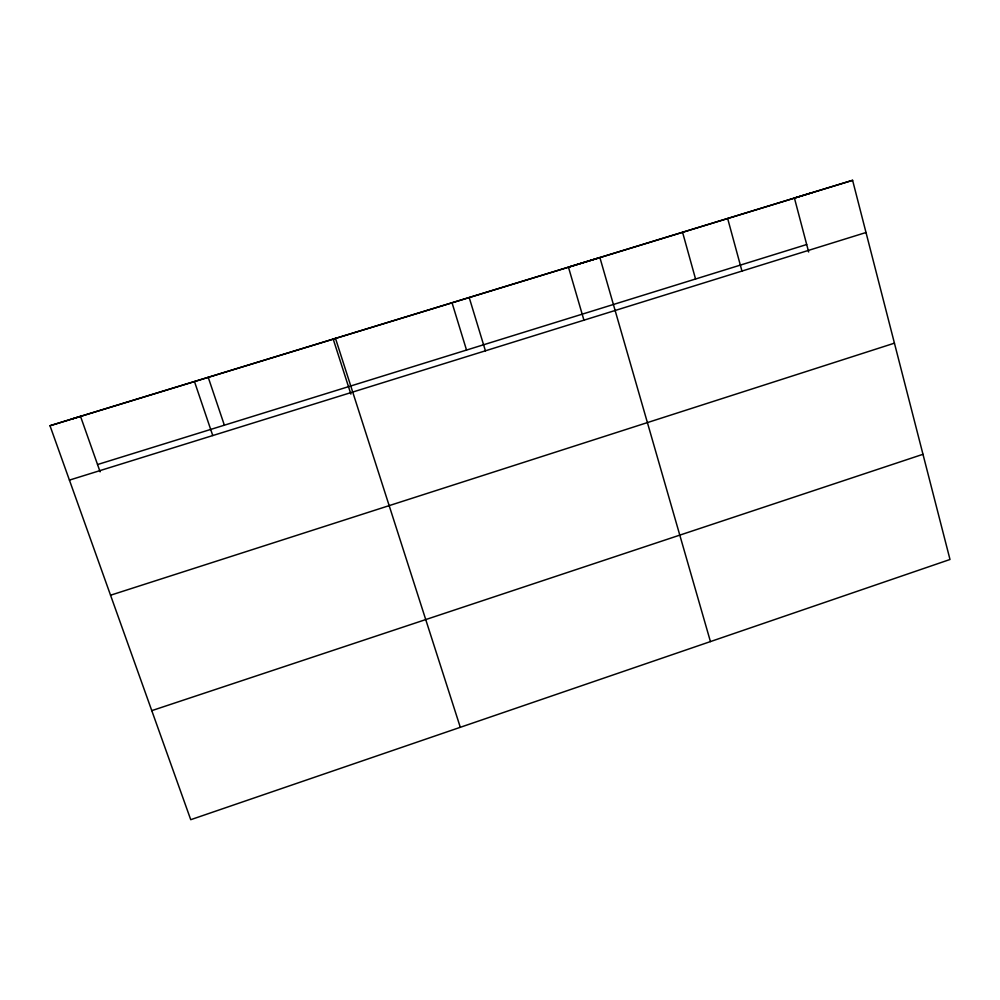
<?xml version="1.0" encoding="UTF-8"?>
<svg xmlns="http://www.w3.org/2000/svg" width="1000" height="1000" viewBox="0 0 1000 1000"><rect width="100%" height="100%" fill="white"/><g stroke="black" fill="none" stroke-linecap="round" stroke-linejoin="round"><path stroke-width="1.5" d="M151.788 710.638L922.975 454.3M110.55 595.225L894.438 343.162M69.425 480.112L866.012 232.512M97.55 464.538L806.688 244.525M808.662 252L794.425 198.038L852.6 180.312L950 559.487L190.738 819.688L50 425.737L80.512 416.337L100.125 471.838M71.25 419.188L812.175 192.638M50 425.737L852.6 180.312M194.475 381.562L212.763 435.562M208.212 377.287L224.363 425.188M460.3 727.312L335.513 338.438L333.212 339.075L350.887 394.113M452.025 302.738L466.525 350.062M469.212 297.55L485.412 350.812M583.925 320.138L568.45 267.137L599.9 257.587L710.438 641.587M682.562 232.25L695.55 279M727.663 218.525L741.963 271.075"/></g></svg>
